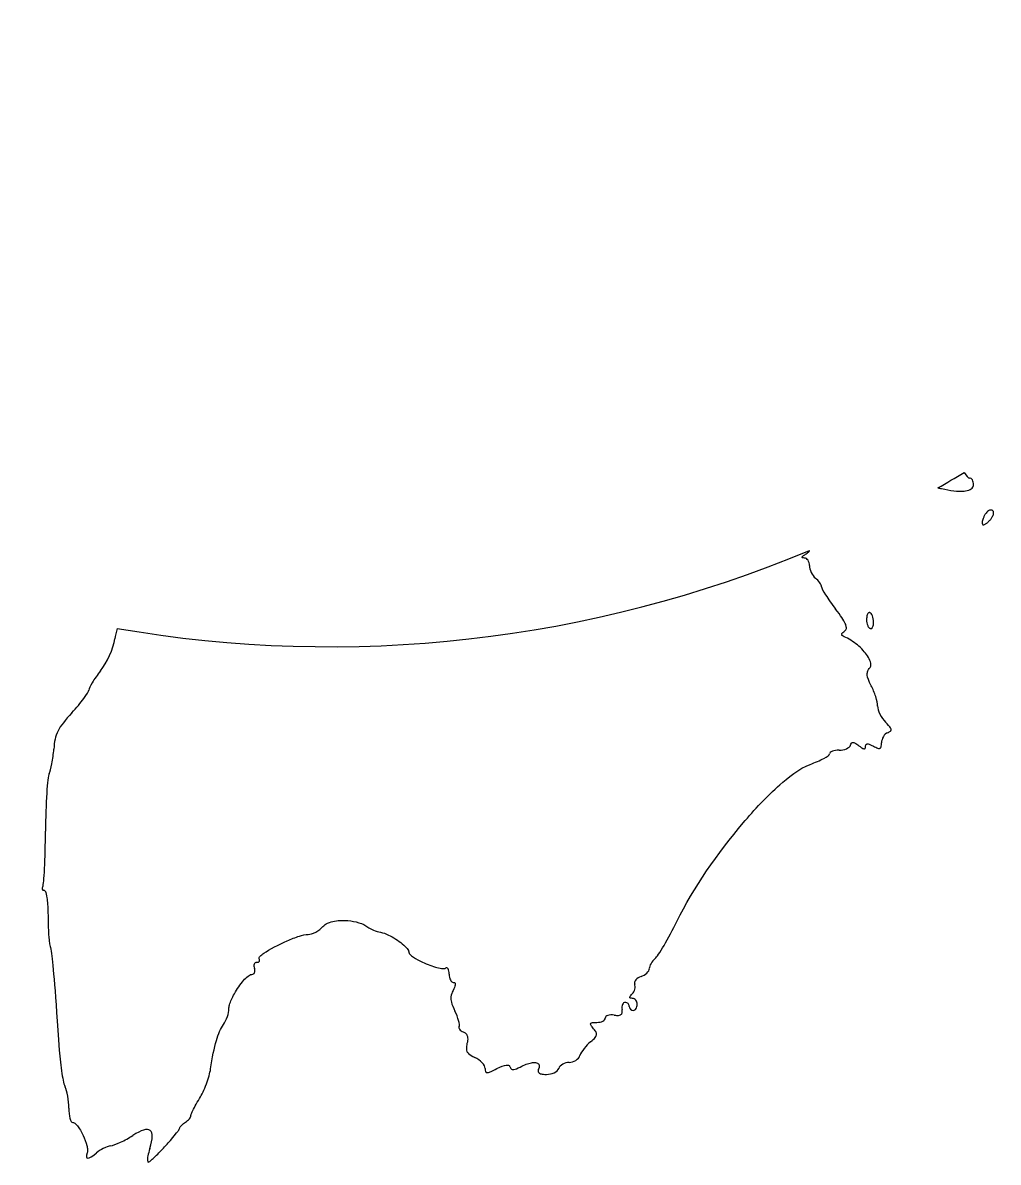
# Model space of a CAD drawing. Header units: millimetres. Extents: x -72 to 1, y -1 to 114.
# Drawn here: x -36.84 to -32.13, y 86.58 to 92.08 of the extents above; entities that cross this region are included whole.
import ezdxf

# ---------------------------------------------------------------- set-up
doc = ezdxf.new("R2010")
doc.units = ezdxf.units.MM
doc.header["$MEASUREMENT"] = 0

msp = doc.modelspace()

# ---------------------------------------------------------------- linework, layer by layer
for p, q in [((-32.165, 89.7285), (-32.1669, 89.7285)), ((-32.1964, 89.6967), (-32.1974, 89.694)), ((-36.1262, 86.6826), (-36.0967, 86.7184)), ((-36.2258, 86.6437), (-36.226, 86.6433))]:
    msp.add_line(p, q)
for centre, radius, start, end in [((-35.3564, 95.068), 6, -41.72332, 242.95613), ((-35.3564, 95.068), 6, 299.30456, 300.71244), ((-35.3564, 95.068), 6, 260.1341, 292.71754), ((-33.8905, 87.33), 0.0194, 180.0483, 269.9482)]:
    msp.add_arc(centre, radius, start, end)
for centre, major_axis, ratio, start_param, end_param in [((-32.3051, 89.9748), (-0.0404, 0.0912), 0.191345, 2.279478, 3.057822), ((-32.2655, 89.8528), (0.0012, -0.0304), 0.631151, 1.50408, 3.119869), ((-32.385, 89.868), (0.1464, -0.0174), 0.250351, 4.502571, 4.630489), ((-33.0628, 89.4614), (0.0015, -0.0352), 0.664505, 1.502692, 3.108609), ((-33.0114, 89.4356), (-0.0206, 0.0416), 0.455487, 0.739772, 2.349524), ((-33.0092, 89.3812), (0.0263, -0.0282), 0.328685, 0.335341, 1.950338), ((-32.9154, 89.2706), (-0.0653, 0.0883), 0.095904, 0.125591, 1.734574), ((-36.3646, 89.1624), (-0.0292, -0.1064), 0.160523, 4.810172, 5.312406), ((-36.4529, 89.0355), (0.0513, 0.1112), 0.268325, 3.981964, 5.519501), ((-36.4665, 88.9288), (-0.0538, -0.0725), 0.135911, 4.50279, 6.105719), ((-32.7398, 88.8396), (0.0255, -0.0692), 0.206147, 0.505992, 2.112894), ((-36.6005, 88.772), (0.0787, 0.0886), 0.114622, 4.554387, 6.158541), ((-32.6727, 88.7425), (-0.0322, 0.0533), 0.372916, 0.549864, 2.159731), ((-32.6627, 88.6161), (0.0161, 0.0365), 0.643293, 0.564437, 2.174577), ((-36.7065, 88.5404), (0.0113, 0.0909), 0.141934, 3.503079, 5.104412), ((-33.0325, 88.5175), (0.0897, 0.0339), 0.162825, 4.604444, 6.224798), ((-32.8972, 88.551), (0.0454, 0.0005), 0.373262, 1.538098, 3.140917), ((-32.8868, 88.5914), (0.0463, 0.006), 0.490562, 4.450832, 6.053864), ((-36.7143, 88.2157), (-0.0038, -0.241), 0.065133, 3.26717, 4.877464), ((-36.7421, 88.1492), (0.0024, 0.2396), 0.047808, 3.216957, 4.826022), ((-36.7259, 87.9097), (0.0194, 0.0155), 0.549776, 2.145771, 3.749665), ((-33.7094, 87.7135), (-0.0793, -0.1536), 0.081317, 0.186631, 1.80342), ((-35.4267, 87.7154), (0.0482, 0.0319), 0.400206, 3.682086, 5.287838), ((-35.1344, 87.7055), (0.0447, -0.0159), 0.219313, 3.715038, 5.327015), ((-35.72, 87.5602), (0.0235, -0.0113), 0.564496, 5.414926, 7.009372), ((-33.7861, 87.5361), (0.0235, 0.0323), 0.411835, 1.015553, 2.630248), ((-35.7437, 87.5129), (0.019, -0.0256), 0.638908, 5.84118, 7.440226), ((-35.6997, 87.5148), (-0.0178, 0.0257), 0.621439, 5.873233, 7.484346), ((-34.7977, 87.4766), (0.0051, 0.0393), 0.424807, 5.003644, 6.621236), ((-33.8519, 87.4996), (0.0375, 0.0191), 0.540485, 4.411917, 6.018152), ((-34.7608, 87.4847), (0.0007, -0.0387), 0.502287, 4.672349, 6.277626), ((-33.8449, 87.4499), (0.0392, 0.0117), 0.63518, 1.591279, 3.190776), ((-33.9045, 87.415), (-0.0118, -0.0316), 0.614748, 0.934297, 2.541673), ((-33.9254, 87.3167), (-0.0071, 0.0324), 0.575066, 6.15385, 7.76629), ((-33.9293, 87.3307), (0.0185, -0.0065), 0.947699, 0.316544, 1.927839), ((-33.8936, 87.3406), (0.0019, -0.028), 0.797336, 1.483525, 3.091726), ((-33.89, 87.3389), (-0.0008, -0.0282), 0.665968, 0.01606, 1.618335), ((-35.8695, 87.2803), (-0.0201, -0.0526), 0.293412, 0.884136, 2.489386), ((-34.7604, 87.2908), (-0.0267, 0.0593), 0.217675, 3.284722, 4.899855), ((-33.9837, 87.268), (0.0421, -0.0067), 0.461807, 1.612272, 3.218378), ((-34.7041, 87.2215), (0.029, -0.0094), 0.545452, 3.00582, 4.615959), ((-34.0654, 87.2724), (0.0395, 0.001), 0.500502, 4.660357, 6.274502), ((-36.646, 87.0806), (0.014, -0.144), 0.100098, 4.440578, 6.050693), ((-34.1094, 87.125), (0.0388, 0.0447), 0.259949, 0.958167, 2.565406), ((-34.6544, 87.0528), (0.0462, -0.0301), 0.461976, 0.289235, 1.890414), ((-34.1871, 87.0919), (0.0382, 0.0201), 0.676906, 4.047995, 5.656863), ((-35.9733, 86.9603), (-0.0375, -0.0992), 0.1955, 0.786814, 2.395297), ((-34.2983, 87.0293), (0.0482, 0.0101), 0.546908, 4.343342, 5.946929), ((-34.2121, 87.0311), (0.0395, 0.0138), 0.617786, 1.052551, 2.661086), ((-36.635, 86.8727), (-0.0083, 0.0746), 0.20163, 4.206375, 5.818716), ((-36.5996, 86.8359), (0.0005, -0.067), 0.27267, 4.680251, 6.2846), ((-36.0526, 86.7863), (0.0237, 0.0196), 0.384432, 4.360855, 5.973333), ((-37.9029, 84.5166), (1.678, 2.2142), 0.083601, 6.058295, 6.509308), ((-36.3486, 86.6983), (0.0758, 0.041), 0.157242, 3.570042, 5.173578), ((-36.4489, 86.6987), (-0.0816, -0.1013), 0.20415, 5.716293, 7.175808), ((-36.4458, 86.6293), (0.0479, 0.0239), 0.278668, 0.737063, 2.343526), ((-36.2093, 86.656), (0.0256, 0.0787), 0.151355, 2.691533, 3.211971), ((-36.0759, 86.7607), (0.1593, 0.1833), 0.062898, 3.211953, 3.586671)]:
    msp.add_ellipse(centre, major_axis=major_axis, ratio=ratio, start_param=start_param, end_param=end_param)
for points, knots in [([(-32.4013, 89.8329), (-32.3597, 89.8227), (-32.3209, 89.8181), (-32.2828, 89.8215), (-32.2718, 89.8235), (-32.2592, 89.8296), (-32.2555, 89.832), (-32.2506, 89.8373), (-32.249, 89.8397), (-32.2468, 89.8454), (-32.2463, 89.8484), (-32.2463, 89.8515)], [0, 0, 0, 0, 0.01285595, 0.01285595, 0.01725848, 0.01725848, 0.01918393, 0.01918393, 0.02052833, 0.02052833, 0.02192588, 0.02192588, 0.02192588, 0.02192588]), ([(-32.1817, 89.7189), (-32.1848, 89.716), (-32.1875, 89.7128), (-32.1925, 89.7053), (-32.1947, 89.7011), (-32.1964, 89.6967)], [0, 0, 0, 0, 0.001264644, 0.001264644, 0.002670379, 0.002670379, 0.002670379, 0.002670379]), ([(-32.1669, 89.7285), (-32.168, 89.7285), (-32.1691, 89.7283), (-32.1719, 89.7273), (-32.1735, 89.7263), (-32.1775, 89.7235), (-32.1798, 89.7212), (-32.1817, 89.7189)], [0, 0, 0, 0, 0.000333506, 0.000333506, 0.00088545, 0.00088545, 0.001786267, 0.001786267, 0.001786267, 0.001786267]), ([(-32.1496, 89.7131), (-32.1496, 89.7158), (-32.1499, 89.7187), (-32.1515, 89.7228), (-32.1523, 89.7242), (-32.1544, 89.7264), (-32.1555, 89.7272), (-32.158, 89.7283), (-32.1593, 89.7286), (-32.1622, 89.7288), (-32.1636, 89.7287), (-32.165, 89.7285)], [0, 0, 0, 0, 0.000824639, 0.000824639, 0.001320646, 0.001320646, 0.001728288, 0.001728288, 0.00215211, 0.00215211, 0.002581142, 0.002581142, 0.002581142, 0.002581142]), ([(-32.1548, 89.6982), (-32.1533, 89.7007), (-32.152, 89.7035), (-32.1502, 89.7084), (-32.1496, 89.7108), (-32.1496, 89.7131)], [0, 0, 0, 0, 0.000874554, 0.000874554, 0.001556566, 0.001556566, 0.001556566, 0.001556566]), ([(-32.1974, 89.694), (-32.2008, 89.6865), (-32.2033, 89.679), (-32.2047, 89.6699), (-32.2049, 89.6669), (-32.2043, 89.663), (-32.2041, 89.6619), (-32.2032, 89.66), (-32.2027, 89.6591), (-32.202, 89.6584)], [0, 0, 0, 0, 0.002456815, 0.002456815, 0.003510907, 0.003510907, 0.003943431, 0.003943431, 0.004327643, 0.004327643, 0.004327643, 0.004327643]), ([(-32.202, 89.6584), (-32.2016, 89.658), (-32.2012, 89.6577), (-32.2001, 89.6573), (-32.1996, 89.6572), (-32.1981, 89.6571), (-32.1972, 89.6573), (-32.1944, 89.658), (-32.1924, 89.6589), (-32.1875, 89.6617), (-32.184, 89.6644), (-32.1803, 89.6676)], [0, 0, 0, 0, 0.000157818, 0.000157818, 0.000329835, 0.000329835, 0.000599961, 0.000599961, 0.001185335, 0.001185335, 0.002293094, 0.002293094, 0.002293094, 0.002293094]), ([(-32.1803, 89.6676), (-32.179, 89.6687), (-32.1777, 89.6698), (-32.1751, 89.6722), (-32.1738, 89.6734), (-32.1725, 89.6747)], [0, 0, 0, 0, 0.000514584, 0.000514584, 0.001056559, 0.001056559, 0.001056559, 0.001056559]), ([(-32.1725, 89.6747), (-32.1687, 89.6784), (-32.1651, 89.6825), (-32.1593, 89.6903), (-32.1568, 89.6942), (-32.1548, 89.6982)], [0, 0, 0, 0, 0.001593168, 0.001593168, 0.002941706, 0.002941706, 0.002941706, 0.002941706]), ([(-33.0636, 89.4967), (-33.0676, 89.4967), (-33.0706, 89.4971), (-33.073, 89.4981), (-33.0736, 89.4984), (-33.0743, 89.499), (-33.0745, 89.4993), (-33.0748, 89.4999), (-33.0749, 89.5002), (-33.0749, 89.5008), (-33.0748, 89.5012), (-33.0746, 89.5021), (-33.0743, 89.5026), (-33.0732, 89.5043), (-33.0721, 89.5054), (-33.0679, 89.5093), (-33.0635, 89.5123), (-33.0593, 89.515)], [0, 0, 0, 0, 0.001210973, 0.001210973, 0.001547714, 0.001547714, 0.001755903, 0.001755903, 0.001933623, 0.001933623, 0.002137391, 0.002137391, 0.002481762, 0.002481762, 0.003288684, 0.003288684, 0.005391943, 0.005391943, 0.005391943, 0.005391943]), ([(-33.0593, 89.515), (-33.053, 89.5189), (-33.0479, 89.5221), (-33.0427, 89.5265), (-33.0414, 89.5279), (-33.0401, 89.5299), (-33.0398, 89.5306), (-33.0393, 89.532), (-33.0393, 89.5328), (-33.0393, 89.5335)], [0, 0, 0, 0, 0.002229791, 0.002229791, 0.003346061, 0.003346061, 0.003869104, 0.003869104, 0.004361879, 0.004361879, 0.004361879, 0.004361879]), ([(-32.8697, 89.1434), (-32.8674, 89.145), (-32.8654, 89.1469), (-32.8626, 89.1512), (-32.8617, 89.1533), (-32.8608, 89.1584), (-32.8609, 89.1612), (-32.862, 89.1685), (-32.8636, 89.1736), (-32.8738, 89.1959), (-32.8889, 89.2183), (-32.9131, 89.25)], [0, 0, 0, 0, 0.000835095, 0.000835095, 0.001543242, 0.001543242, 0.002377199, 0.002377199, 0.003736356, 0.003736356, 0.007416328, 0.007416328, 0.007416328, 0.007416328]), ([(-32.7299, 89.1846), (-32.7299, 89.198), (-32.732, 89.2092), (-32.737, 89.2221), (-32.739, 89.2257), (-32.7427, 89.23), (-32.7441, 89.2313), (-32.7466, 89.2327), (-32.7477, 89.2331), (-32.7498, 89.2334), (-32.7507, 89.2334), (-32.7525, 89.2329), (-32.7534, 89.2324), (-32.7553, 89.2311), (-32.7562, 89.23), (-32.7585, 89.2268), (-32.7596, 89.2243), (-32.7621, 89.2167), (-32.7629, 89.2107), (-32.7633, 89.2053)], [0, 0, 0, 0, 0.00403144, 0.00403144, 0.00620533, 0.00620533, 0.00761478, 0.00761478, 0.0085702, 0.0085702, 0.00933736, 0.00933736, 0.01012987, 0.01012987, 0.0112462, 0.0112462, 0.01336821, 0.01336821, 0.01779291, 0.01779291, 0.01779291, 0.01779291]), ([(-32.7633, 89.2053), (-32.764, 89.1958), (-32.7629, 89.1861), (-32.7591, 89.1729), (-32.7573, 89.1686), (-32.7542, 89.1634), (-32.7531, 89.1618), (-32.7507, 89.1591), (-32.7495, 89.158), (-32.748, 89.1571)], [0, 0, 0, 0, 0.002853418, 0.002853418, 0.004485502, 0.004485502, 0.005245677, 0.005245677, 0.005907149, 0.005907149, 0.005907149, 0.005907149]), ([(-32.748, 89.1571), (-32.7469, 89.1564), (-32.7457, 89.1559), (-32.7433, 89.1555), (-32.7424, 89.1555), (-32.7404, 89.1559), (-32.7395, 89.1563), (-32.7376, 89.1576), (-32.7367, 89.1586), (-32.7345, 89.1615), (-32.7335, 89.1637), (-32.7309, 89.1707), (-32.7299, 89.1771), (-32.7299, 89.1846)], [0, 0, 0, 0, 0.000401726, 0.000401726, 0.000703045, 0.000703045, 0.000998253, 0.000998253, 0.001391931, 0.001391931, 0.002080707, 0.002080707, 0.003632422, 0.003632422, 0.003632422, 0.003632422]), ([(-32.8714, 89.1166), (-32.875, 89.118), (-32.8786, 89.1198), (-32.8819, 89.1227), (-32.8827, 89.1236), (-32.8835, 89.1252), (-32.8838, 89.126), (-32.8839, 89.1275), (-32.8839, 89.1283), (-32.8834, 89.13), (-32.8829, 89.131), (-32.8812, 89.1336), (-32.8796, 89.1353), (-32.8751, 89.1394), (-32.8723, 89.1415), (-32.8697, 89.1434)], [0, 0, 0, 0, 0.001178134, 0.001178134, 0.001641405, 0.001641405, 0.001978725, 0.001978725, 0.002302169, 0.002302169, 0.002757893, 0.002757893, 0.003602517, 0.003602517, 0.004564083, 0.004564083, 0.004564083, 0.004564083]), ([(-32.7467, 88.9676), (-32.7452, 88.9694), (-32.7441, 88.9714), (-32.7425, 88.9763), (-32.7422, 88.9791), (-32.7423, 88.9865), (-32.7434, 88.9913), (-32.7476, 89.0042), (-32.7526, 89.0137), (-32.7711, 89.0412), (-32.7882, 89.06), (-32.8275, 89.0932), (-32.8496, 89.1076), (-32.8714, 89.1166)], [0, 0, 0, 0, 0.00070038, 0.00070038, 0.00153809, 0.00153809, 0.00292702, 0.00292702, 0.00561696, 0.00561696, 0.01041104, 0.01041104, 0.01521227, 0.01521227, 0.01521227, 0.01521227]), ([(-32.7407, 88.8798), (-32.7526, 88.9026), (-32.7589, 88.9183), (-32.7608, 88.9369), (-32.7603, 88.9421), (-32.7566, 88.954), (-32.7526, 88.9605), (-32.7467, 88.9676)], [0, 0, 0, 0, 0.0077035, 0.0077035, 0.01121638, 0.01121638, 0.015969, 0.015969, 0.015969, 0.015969]), ([(-36.6029, 88.7492), (-36.6364, 88.7128), (-36.6571, 88.6868), (-36.6829, 88.635), (-36.688, 88.6093), (-36.6903, 88.5736)], [0, 0, 0, 0, 0.01482082, 0.01482082, 0.02964696, 0.02964696, 0.02964696, 0.02964696]), ([(-32.6617, 88.6525), (-32.6555, 88.6549), (-32.6509, 88.6571), (-32.647, 88.6607), (-32.6461, 88.6618), (-32.645, 88.664), (-32.6447, 88.6651), (-32.6445, 88.6675), (-32.6447, 88.6687), (-32.6456, 88.6718), (-32.6465, 88.6739), (-32.652, 88.6827), (-32.6598, 88.6912), (-32.6714, 88.7029)], [0, 0, 0, 0, 0.00200377, 0.00200377, 0.002738074, 0.002738074, 0.003323785, 0.003323785, 0.003975676, 0.003975676, 0.00499243, 0.00499243, 0.007884281, 0.007884281, 0.007884281, 0.007884281]), ([(-32.841, 88.5921), (-32.8396, 88.5964), (-32.838, 88.5997), (-32.8353, 88.603), (-32.8342, 88.604), (-32.8319, 88.6052), (-32.8309, 88.6056), (-32.8283, 88.6059), (-32.827, 88.6057), (-32.8235, 88.6049), (-32.8212, 88.604), (-32.8137, 88.5999), (-32.8079, 88.5956), (-32.8007, 88.5898)], [0, 0, 0, 0, 0.001349551, 0.001349551, 0.002000099, 0.002000099, 0.002540766, 0.002540766, 0.003163408, 0.003163408, 0.004165864, 0.004165864, 0.005978583, 0.005978583, 0.005978583, 0.005978583]), ([(-32.7299, 88.5873), (-32.7225, 88.5833), (-32.7157, 88.58), (-32.7071, 88.5771), (-32.7046, 88.5766), (-32.7011, 88.5766), (-32.6998, 88.5767), (-32.6977, 88.5776), (-32.6968, 88.5781), (-32.6953, 88.5796), (-32.6946, 88.5806), (-32.6933, 88.5831), (-32.6927, 88.5851), (-32.6915, 88.5916), (-32.6912, 88.5971), (-32.6912, 88.6039)], [0, 0, 0, 0, 0.002533634, 0.002533634, 0.003926067, 0.003926067, 0.004749319, 0.004749319, 0.005410775, 0.005410775, 0.006135674, 0.006135674, 0.007263657, 0.007263657, 0.009286141, 0.009286141, 0.009286141, 0.009286141]), ([(-32.8007, 88.5898), (-32.793, 88.5834), (-32.7867, 88.5791), (-32.7802, 88.5761), (-32.7784, 88.5754), (-32.7756, 88.575), (-32.7746, 88.575), (-32.7729, 88.5754), (-32.7723, 88.5756), (-32.7711, 88.5764), (-32.7707, 88.5769), (-32.7698, 88.5782), (-32.7694, 88.5791), (-32.7687, 88.5818), (-32.7685, 88.5838), (-32.7685, 88.5856)], [0, 0, 0, 0, 0.003002933, 0.003002933, 0.003974646, 0.003974646, 0.004529718, 0.004529718, 0.004918953, 0.004918953, 0.005293709, 0.005293709, 0.005809404, 0.005809404, 0.006814069, 0.006814069, 0.006814069, 0.006814069]), ([(-32.7685, 88.5856), (-32.7685, 88.5879), (-32.7683, 88.5902), (-32.7674, 88.5932), (-32.7669, 88.5944), (-32.7656, 88.5961), (-32.7649, 88.5967), (-32.7632, 88.5977), (-32.7623, 88.598), (-32.7598, 88.5984), (-32.7581, 88.5983), (-32.7535, 88.5976), (-32.7497, 88.5965), (-32.7401, 88.5926), (-32.7347, 88.5898), (-32.7299, 88.5873)], [0, 0, 0, 0, 0.000701468, 0.000701468, 0.001137066, 0.001137066, 0.001469938, 0.001469938, 0.001818668, 0.001818668, 0.002369844, 0.002369844, 0.003476437, 0.003476437, 0.004715342, 0.004715342, 0.004715342, 0.004715342]), ([(-33.6789, 87.7427), (-33.6021, 87.8985), (-33.4815, 88.0732), (-33.3061, 88.2798), (-33.2443, 88.3462), (-33.1462, 88.433), (-33.0871, 88.4812), (-33.0367, 88.4993)], [0, 0, 0, 0, 0.05212227, 0.05212227, 0.07524847, 0.07524847, 0.08895351, 0.08895351, 0.08895351, 0.08895351]), ([(-36.737, 87.8909), (-36.7366, 87.8909), (-36.7362, 87.8909), (-36.7354, 87.8905), (-36.7349, 87.8903), (-36.7339, 87.8893), (-36.7332, 87.8886), (-36.7314, 87.8858), (-36.7303, 87.8832), (-36.726, 87.8707), (-36.7238, 87.856), (-36.72, 87.8272), (-36.7183, 87.8001), (-36.7183, 87.77)], [0, 0, 0, 0, 0.00011674, 0.00011674, 0.00026672, 0.00026672, 0.00054254, 0.00054254, 0.00124808, 0.00124808, 0.00415488, 0.00415488, 0.0123147, 0.0123147, 0.0123147, 0.0123147]), ([(-36.7183, 87.77), (-36.7183, 87.7394), (-36.7173, 87.7058), (-36.7147, 87.6674), (-36.7122, 87.6316), (-36.7082, 87.6201)], [0, 0, 0, 0, 0.00918828, 0.00918828, 0.0118872, 0.0118872, 0.0118872, 0.0118872]), ([(-35.3898, 87.7166), (-35.3856, 87.7213), (-35.3803, 87.7251), (-35.365, 87.7338), (-35.3534, 87.7376), (-35.3205, 87.7452), (-35.2948, 87.7466), (-35.2516, 87.743), (-35.2332, 87.7398), (-35.1998, 87.7293), (-35.1851, 87.7223), (-35.1739, 87.7135)], [0, 0, 0, 0, 0.00188621, 0.00188621, 0.00529822, 0.00529822, 0.01197522, 0.01197522, 0.01665672, 0.01665672, 0.02119542, 0.02119542, 0.02119542, 0.02119542]), ([(-35.6982, 87.5606), (-35.6985, 87.561), (-35.6986, 87.5615), (-35.6988, 87.5626), (-35.6988, 87.5632), (-35.6985, 87.5647), (-35.6981, 87.5656), (-35.6967, 87.5684), (-35.6951, 87.5703), (-35.6888, 87.5771), (-35.6814, 87.5827), (-35.6488, 87.6054), (-35.6046, 87.6287), (-35.5436, 87.6551), (-35.523, 87.6633), (-35.4914, 87.6733), (-35.4737, 87.6781), (-35.4615, 87.6781)], [0, 0, 0, 0, 0.00015946, 0.00015946, 0.00033464, 0.00033464, 0.00061654, 0.00061654, 0.00126327, 0.00126327, 0.0034159, 0.0034159, 0.01232502, 0.01232502, 0.01620138, 0.01620138, 0.01877013, 0.01877013, 0.01877013, 0.01877013]), ([(-35.1115, 87.6883), (-35.1002, 87.6861), (-35.087, 87.6813), (-35.0501, 87.6637), (-35.0255, 87.6478), (-34.9972, 87.6243), (-34.9892, 87.6165), (-34.9811, 87.6064), (-34.9786, 87.6029), (-34.9761, 87.598), (-34.9755, 87.5964), (-34.9746, 87.5936), (-34.9744, 87.5922), (-34.9743, 87.5908)], [0, 0, 0, 0, 0.00345496, 0.00345496, 0.00935387, 0.00935387, 0.01230909, 0.01230909, 0.01358748, 0.01358748, 0.01411097, 0.01411097, 0.01455834, 0.01455834, 0.01455834, 0.01455834]), ([(-36.7082, 87.6201), (-36.7056, 87.6128), (-36.7034, 87.6015), (-36.6933, 87.5278), (-36.6832, 87.3958), (-36.6636, 87.1179)], [0, 0, 0, 0, 0.0023132, 0.0023132, 0.01027126, 0.01027126, 0.01027126, 0.01027126]), ([(-34.9743, 87.5908), (-34.9743, 87.5899), (-34.9741, 87.589), (-34.9732, 87.5866), (-34.9722, 87.5851), (-34.9687, 87.5805), (-34.965, 87.5772), (-34.9515, 87.5664), (-34.936, 87.5572), (-34.8955, 87.537), (-34.8691, 87.5263), (-34.8373, 87.5168), (-34.8263, 87.5139), (-34.8133, 87.5124), (-34.8094, 87.5121), (-34.8044, 87.5125), (-34.803, 87.5127), (-34.8006, 87.5134), (-34.7995, 87.5138), (-34.7985, 87.5144)], [0, 0, 0, 0, 0.00027333, 0.00027333, 0.00076621, 0.00076621, 0.00202591, 0.00202591, 0.00598452, 0.00598452, 0.01117806, 0.01117806, 0.01331797, 0.01331797, 0.0141016, 0.0141016, 0.01441102, 0.01441102, 0.01466512, 0.01466512, 0.01466512, 0.01466512]), ([(-35.8442, 87.3185), (-35.8442, 87.3248), (-35.8428, 87.3318), (-35.8369, 87.3534), (-35.8285, 87.3721), (-35.8051, 87.4142), (-35.789, 87.4376), (-35.7671, 87.4626), (-35.7593, 87.4706), (-35.7486, 87.4787), (-35.7452, 87.4809), (-35.7404, 87.4831), (-35.739, 87.4836), (-35.7362, 87.4843), (-35.7348, 87.4845), (-35.7335, 87.4846)], [0, 0, 0, 0, 0.00189563, 0.00189563, 0.00673127, 0.00673127, 0.0127184, 0.0127184, 0.01522648, 0.01522648, 0.01618233, 0.01618233, 0.01657762, 0.01657762, 0.01692066, 0.01692066, 0.01692066, 0.01692066]), ([(-34.7602, 87.446), (-34.7587, 87.446), (-34.757, 87.4458), (-34.7546, 87.4449), (-34.7537, 87.4444), (-34.7523, 87.4432), (-34.7518, 87.4424), (-34.7509, 87.4406), (-34.7506, 87.4396), (-34.7503, 87.4365), (-34.7505, 87.4345), (-34.752, 87.4261), (-34.7555, 87.4174), (-34.7613, 87.4066)], [0, 0, 0, 0, 0.000473747, 0.000473747, 0.000777375, 0.000777375, 0.001046615, 0.001046615, 0.001374208, 0.001374208, 0.001957648, 0.001957648, 0.003928706, 0.003928706, 0.003928706, 0.003928706]), ([(-34.7613, 87.4066), (-34.7668, 87.3963), (-34.7702, 87.3868), (-34.7723, 87.3683), (-34.7716, 87.3595), (-34.7663, 87.3375), (-34.7608, 87.324), (-34.7526, 87.3075)], [0, 0, 0, 0, 0.00349748, 0.00349748, 0.00654666, 0.00654666, 0.01034941, 0.01034941, 0.01034941, 0.01034941]), ([(-33.8943, 87.3687), (-33.8986, 87.3687), (-33.9019, 87.369), (-33.9048, 87.3701), (-33.9056, 87.3704), (-33.9066, 87.3712), (-33.9069, 87.3716), (-33.9074, 87.3724), (-33.9075, 87.3728), (-33.9076, 87.3738), (-33.9076, 87.3744), (-33.9072, 87.3758), (-33.9068, 87.3768), (-33.9046, 87.381), (-33.9011, 87.3851), (-33.8959, 87.3903)], [0, 0, 0, 0, 0.001285762, 0.001285762, 0.001715352, 0.001715352, 0.001989687, 0.001989687, 0.002232238, 0.002232238, 0.002530509, 0.002530509, 0.003049057, 0.003049057, 0.004771796, 0.004771796, 0.004771796, 0.004771796]), ([(-33.9823, 87.2877), (-33.9741, 87.2865), (-33.9673, 87.2861), (-33.9582, 87.2869), (-33.9552, 87.2876), (-33.9509, 87.2894), (-33.9493, 87.2905), (-33.9467, 87.2932), (-33.9458, 87.2946), (-33.9443, 87.2984), (-33.9439, 87.3007), (-33.9434, 87.3067), (-33.9438, 87.311), (-33.9445, 87.3155)], [0, 0, 0, 0, 0.00250697, 0.00250697, 0.00413774, 0.00413774, 0.00532371, 0.00532371, 0.00638124, 0.00638124, 0.00776118, 0.00776118, 0.01004195, 0.01004195, 0.01004195, 0.01004195]), ([(-35.9326, 87.0282), (-35.9241, 87.0824), (-35.9155, 87.1285), (-35.8952, 87.1983), (-35.8843, 87.2219), (-35.8703, 87.2423)], [0, 0, 0, 0, 0.01645027, 0.01645027, 0.03166814, 0.03166814, 0.03166814, 0.03166814]), ([(-34.0824, 87.2218), (-34.0876, 87.2281), (-34.0918, 87.2335), (-34.0955, 87.24), (-34.0963, 87.2418), (-34.0967, 87.2442), (-34.0968, 87.2451), (-34.0965, 87.2465), (-34.0963, 87.2471), (-34.0956, 87.2481), (-34.0951, 87.2486), (-34.0938, 87.2496), (-34.0929, 87.25), (-34.0899, 87.2511), (-34.0873, 87.2516), (-34.0795, 87.2524), (-34.0738, 87.2526), (-34.067, 87.2526)], [0, 0, 0, 0, 0.002469302, 0.002469302, 0.003716388, 0.003716388, 0.004354988, 0.004354988, 0.004834533, 0.004834533, 0.005332119, 0.005332119, 0.006073866, 0.006073866, 0.007475981, 0.007475981, 0.009427573, 0.009427573, 0.009427573, 0.009427573]), ([(-34.712, 87.2066), (-34.7078, 87.205), (-34.7039, 87.2028), (-34.6978, 87.1972), (-34.6957, 87.1941), (-34.6923, 87.1867), (-34.6913, 87.1824), (-34.6902, 87.1695), (-34.6915, 87.1599), (-34.694, 87.1503)], [0, 0, 0, 0, 0.001347606, 0.001347606, 0.002488987, 0.002488987, 0.003791041, 0.003791041, 0.006387113, 0.006387113, 0.006387113, 0.006387113]), ([(-34.0966, 87.1589), (-34.0866, 87.1669), (-34.0794, 87.1734), (-34.0722, 87.1825), (-34.0704, 87.1856), (-34.0685, 87.191), (-34.0681, 87.1934), (-34.0685, 87.1985), (-34.0691, 87.201), (-34.0725, 87.2091), (-34.0769, 87.2151), (-34.0824, 87.2218)], [0, 0, 0, 0, 0.00384003, 0.00384003, 0.00599715, 0.00599715, 0.00772458, 0.00772458, 0.00941551, 0.00941551, 0.01300731, 0.01300731, 0.01300731, 0.01300731]), ([(-34.694, 87.1503), (-34.6963, 87.141), (-34.6974, 87.1332), (-34.697, 87.1212), (-34.696, 87.1165), (-34.6922, 87.1082), (-34.6896, 87.1047), (-34.6798, 87.0949), (-34.6697, 87.0889), (-34.6557, 87.0825)], [0, 0, 0, 0, 0.00287164, 0.00287164, 0.00504042, 0.00504042, 0.00710795, 0.00710795, 0.01150583, 0.01150583, 0.01150583, 0.01150583]), ([(-34.6062, 87.03), (-34.6062, 87.0233), (-34.6058, 87.0183), (-34.604, 87.0138), (-34.6035, 87.0128), (-34.6021, 87.0114), (-34.6014, 87.0109), (-34.5998, 87.0101), (-34.5988, 87.0099), (-34.5964, 87.0097), (-34.5947, 87.0099), (-34.5888, 87.0111), (-34.5838, 87.0129), (-34.5696, 87.0191), (-34.5598, 87.0241), (-34.5497, 87.0293)], [0, 0, 0, 0, 0.00201005, 0.00201005, 0.002681339, 0.002681339, 0.003238011, 0.003238011, 0.003848181, 0.003848181, 0.004777218, 0.004777218, 0.006597034, 0.006597034, 0.008814608, 0.008814608, 0.008814608, 0.008814608]), ([(-34.5497, 87.0293), (-34.53, 87.0395), (-34.5153, 87.0452), (-34.5017, 87.0468), (-34.4987, 87.0468), (-34.4942, 87.0457), (-34.4924, 87.0451), (-34.4898, 87.0431), (-34.4888, 87.0421), (-34.487, 87.0397), (-34.4864, 87.0382), (-34.4859, 87.0368)], [0, 0, 0, 0, 0.0066601, 0.0066601, 0.00868609, 0.00868609, 0.01003012, 0.01003012, 0.01107964, 0.01107964, 0.01220956, 0.01220956, 0.01220956, 0.01220956]), ([(-34.4859, 87.0368), (-34.4849, 87.034), (-34.4838, 87.0317), (-34.4813, 87.0285), (-34.4801, 87.0273), (-34.4771, 87.0256), (-34.4756, 87.0251), (-34.4717, 87.0245), (-34.4693, 87.0247), (-34.4597, 87.0262), (-34.4501, 87.0302), (-34.4372, 87.037)], [0, 0, 0, 0, 0.000881689, 0.000881689, 0.001547838, 0.001547838, 0.002176626, 0.002176626, 0.003064425, 0.003064425, 0.005897131, 0.005897131, 0.005897131, 0.005897131]), ([(-34.4372, 87.037), (-34.4168, 87.048), (-34.3981, 87.0547), (-34.3755, 87.0587), (-34.369, 87.059), (-34.3602, 87.058), (-34.3568, 87.0572), (-34.3519, 87.0547), (-34.3501, 87.0534), (-34.3475, 87.0504), (-34.3467, 87.0488), (-34.3454, 87.045), (-34.3452, 87.0429), (-34.3454, 87.0372), (-34.3464, 87.0335), (-34.3477, 87.0302)], [0, 0, 0, 0, 0.00695204, 0.00695204, 0.01033327, 0.01033327, 0.01241245, 0.01241245, 0.01373479, 0.01373479, 0.01488595, 0.01488595, 0.01617601, 0.01617601, 0.01840918, 0.01840918, 0.01840918, 0.01840918]), ([(-34.3477, 87.0302), (-34.349, 87.0267), (-34.35, 87.0233), (-34.3504, 87.0181), (-34.3503, 87.016), (-34.3492, 87.0125), (-34.3485, 87.0111), (-34.3463, 87.0085), (-34.345, 87.0074), (-34.3411, 87.0051), (-34.3383, 87.0041), (-34.3291, 87.0018), (-34.3209, 87.0011), (-34.3105, 87.0011)], [0, 0, 0, 0, 0.001112753, 0.001112753, 0.001843608, 0.001843608, 0.002417949, 0.002417949, 0.003036192, 0.003036192, 0.003999115, 0.003999115, 0.005939578, 0.005939578, 0.005939578, 0.005939578]), ([(-36.0278, 86.8022), (-36.0278, 86.803), (-36.0276, 86.8041), (-36.0263, 86.8093), (-36.0236, 86.8156), (-36.0145, 86.8359), (-36.0011, 86.8605), (-35.986, 86.885)], [0, 0, 0, 0, 0.000258403, 0.000258403, 0.001405602, 0.001405602, 0.006069635, 0.006069635, 0.006069635, 0.006069635]), ([(-36.599, 86.769), (-36.5977, 86.769), (-36.5963, 86.7687), (-36.5928, 86.7675), (-36.5906, 86.7662), (-36.5843, 86.7616), (-36.58, 86.757), (-36.5669, 86.7411), (-36.5569, 86.7243), (-36.5407, 86.6901), (-36.5344, 86.673), (-36.529, 86.6514), (-36.5276, 86.6442), (-36.527, 86.6346), (-36.527, 86.6318), (-36.5276, 86.6267), (-36.528, 86.6243), (-36.5289, 86.6222)], [0, 0, 0, 0, 0.00041197, 0.00041197, 0.00111525, 0.00111525, 0.00276896, 0.00276896, 0.00730478, 0.00730478, 0.01141515, 0.01141515, 0.0132158, 0.0132158, 0.01395591, 0.01395591, 0.01456991, 0.01456991, 0.01456991, 0.01456991]), ([(-36.0967, 86.7184), (-36.0935, 86.7225), (-36.0898, 86.7276), (-36.0851, 86.7349), (-36.0832, 86.7382), (-36.0828, 86.74)], [0, 0, 0, 0, 0.00157311, 0.00157311, 0.002607676, 0.002607676, 0.002607676, 0.002607676]), ([(-36.0828, 86.74), (-36.0824, 86.7416), (-36.0817, 86.7432), (-36.0793, 86.7478), (-36.0765, 86.7514), (-36.0678, 86.7607), (-36.0609, 86.7665), (-36.0537, 86.771)], [0, 0, 0, 0, 0.000473193, 0.000473193, 0.00156183, 0.00156183, 0.003259051, 0.003259051, 0.003259051, 0.003259051]), ([(-36.2148, 86.591), (-36.2015, 86.6027), (-36.1855, 86.6188), (-36.1573, 86.648), (-36.1409, 86.6658), (-36.1262, 86.6826)], [0, 0, 0, 0, 0.00529253, 0.00529253, 0.01179417, 0.01179417, 0.01179417, 0.01179417]), ([(-36.226, 86.6433), (-36.2299, 86.6306), (-36.2335, 86.6178), (-36.2376, 86.5983), (-36.2384, 86.5912), (-36.2376, 86.5868)], [0, 0, 0, 0, 0.003984141, 0.003984141, 0.007485104, 0.007485104, 0.007485104, 0.007485104])]:
    msp.add_open_spline(points, degree=3, knots=knots)

doc.saveas('drawing.dxf')
